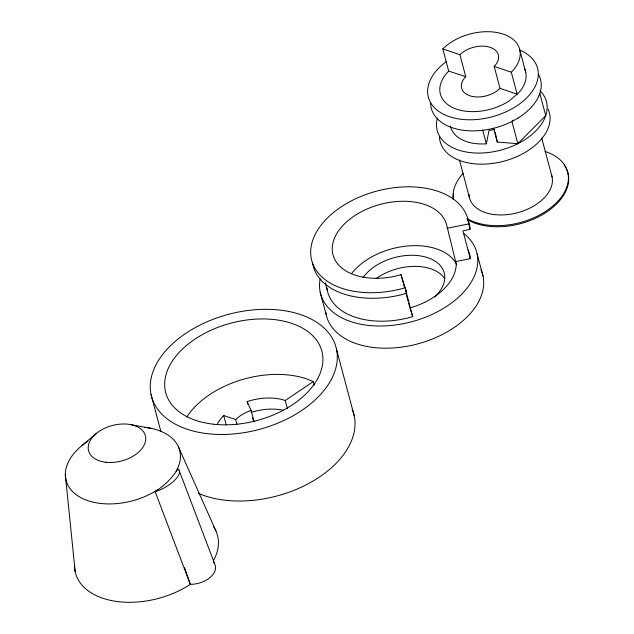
<?xml version="1.0" encoding="UTF-8"?>
<svg xmlns="http://www.w3.org/2000/svg" width="634" height="634" viewBox="0 0 634 634"><rect width="100%" height="100%" fill="white"/><g stroke="black" fill="none" stroke-linecap="round" stroke-linejoin="round"><path stroke-width="0.95" d="M450.441 126.142A42.597 26.573 -14.9 0 0 486.381 143.799L489.004 130.406L494.639 129.51M538.852 95.996L539.827 93.436A56.489 35.242 -14.9 0 0 538.662 74.653M155.132 491.651A20.66 8.123 -29.5 0 0 174.794 480.16A20.66 8.123 -29.5 0 0 177.789 468.851C172.297 478.258 164.151 485.684 155.132 491.651L190.311 584.342A20.66 12.894 -14.9 0 0 211.003 576.663A20.66 12.894 -14.9 0 0 213.579 562.199M513.334 120.088L511.939 121.49A56.489 35.242 -14.9 0 1 430.581 103.279M493.585 128.211L497.278 142.079L517.843 143.672L545.723 115.618L539.827 93.436M82.158 445.417L96.614 433.228M247.902 404.373L247.165 401.599A44.8 27.951 -14.9 0 1 285.245 400.49L313.251 381.613L314.242 385.306M518.105 118.067L511.939 121.49L517.843 143.672M326.922 287.923A73.449 45.822 -14.9 0 0 408.082 317.943L412.702 316.612L409.889 307.902L413.582 306.84A58.756 36.653 -14.9 0 0 456.218 263.942L446.867 225.855A58.756 36.653 -14.9 0 0 382.27 203.871A58.756 36.653 -14.9 0 0 332.747 253.703A58.756 36.653 -14.9 0 0 397.344 275.679L401.037 274.617L406.671 293.003L401.655 294.699A80.787 50.403 -14.9 0 1 312.499 262.619M405.245 287.685L400.173 289.144A80.787 50.403 -14.9 0 1 311.349 258.926A80.787 50.403 -14.9 0 1 379.441 190.406A80.787 50.403 -14.9 0 1 468.264 220.632L470.032 229.254L462.931 230.927L470.301 258.656L455.973 261.533M447.113 228.256L468.605 223.937M131.349 424.756L151.629 428.457M448.698 71.103A44.071 27.492 -14.9 0 0 452.446 107.439A44.071 27.492 -14.9 0 0 509.253 100.861L517.154 94.189L511.313 72.236A44.071 27.492 -14.9 0 0 503.317 34.149A44.071 27.492 -14.9 0 0 442.794 48.921L448.698 71.103L465.76 76.698A22.032 13.75 -14.9 0 0 469.762 95.742A22.032 13.75 -14.9 0 0 500.02 88.356L517.154 94.189L520.348 90.868A44.071 27.492 -14.9 0 0 524.643 68.892M442.794 48.921L459.919 54.746A22.032 13.75 -14.9 0 1 490.185 47.36A22.032 13.75 -14.9 0 1 494.179 66.404L500.02 88.356M494.179 66.404L511.313 72.236M217.169 424.392A44.8 27.951 -14.9 0 1 223.715 415.508L235.705 419.589A29.378 18.331 -14.9 0 1 251.088 410.467L247.165 401.599M313.251 381.613L306.697 378.91A80.787 50.403 -14.9 0 0 186.8 416.982M178.463 446.93L215.98 531.054M252.467 418.012L254.036 421.562L251.088 410.467M178.978 469.984L214.561 563.626M184.597 567.612L190.311 584.342A73.449 45.822 -14.9 0 1 114.699 601.159A73.449 45.822 -14.9 0 1 74.543 565.576M406.671 293.003L405.332 288.882L412.702 316.612M519.848 50.134L525.752 72.324M541.698 137.966L552.071 176.949M482.688 129.938L486.381 143.799M459.919 54.746L465.76 76.698M459.468 160.053L469.334 197.142M477.125 253.909L483.029 276.099M401.037 274.617L403.058 282.225M403.565 284.127L404.326 286.98M406.093 293.637L408.122 301.245M408.629 303.147L409.635 306.951M325.305 282.812L327.334 290.467M336.511 349.263A95.48 59.564 -14.9 0 1 208.031 433.735A95.48 59.564 -14.9 0 1 186.816 332.676A95.48 59.564 -14.9 0 1 336.511 349.263L354.224 415.825M320.202 292.203L326.106 314.393M285.245 400.49L287.464 408.811M235.705 419.589L236.934 424.209M223.715 415.508L226.172 424.756M151.058 394.522L160.925 431.603M495.249 132.411L497.278 142.079M470.301 258.656L469.992 255.653A73.449 45.822 -14.9 0 0 468.146 249.939M65.318 474.541L75.161 571.583M470.032 229.254L469.754 226.179A80.787 50.403 -14.9 0 0 467.726 219.903M144.877 427.364A58.756 36.653 -14.9 0 1 176.062 471.316M157.937 489.559A58.756 36.653 -14.9 0 1 77.229 495.439A58.756 36.653 -14.9 0 1 87.817 441.288M213.452 526.474A73.449 45.822 -14.9 0 1 213.412 560.765M251.048 412.393A44.8 27.951 -14.9 0 1 283.422 410.269M352.211 409.302A95.48 59.564 -14.9 0 1 309.558 483.021A95.48 59.564 -14.9 0 1 198.608 493.411M538.845 95.964A56.489 35.242 -14.9 0 1 518.097 118.035M539.978 90.717A56.489 35.242 -14.9 0 1 500.931 150.092A56.489 35.242 -14.9 0 1 437.405 118.082M548.093 109.096A56.489 35.242 -14.9 0 1 503.166 161.369A56.489 35.242 -14.9 0 1 439.457 137.134M551.334 174.445A42.597 26.573 -14.9 0 1 516.163 213.079A42.597 26.573 -14.9 0 1 468.994 194.543M519.935 50.149A56.489 35.242 -14.9 0 1 522.551 101.638A56.489 35.242 -14.9 0 1 442.683 113.811A56.489 35.242 -14.9 0 1 446.701 61.316M564.133 165.094A58.922 36.764 -14.9 0 1 541.46 215.211A58.922 36.764 -14.9 0 1 467.258 219.562M453.31 198.577A58.922 36.764 -14.9 0 1 453.548 193.632M545.105 151.471A58.922 36.764 -14.9 0 1 552.967 205.915A58.922 36.764 -14.9 0 1 466.965 218.453M453.199 199.401A58.922 36.764 -14.9 0 1 463.105 173.344M351.751 273.341A58.756 36.653 -14.9 0 1 408.351 245.921A58.756 36.653 -14.9 0 1 456.797 264.782M481 269.815A80.787 50.403 -14.9 0 1 418.591 343.668A80.787 50.403 -14.9 0 1 325.773 312.538M463.716 233.471A80.787 50.403 -14.9 0 1 417.299 320.115A80.787 50.403 -14.9 0 1 320.194 278.778M376.089 278.659A44.071 27.492 -14.9 0 1 444.442 278.191M363.139 277.502A44.071 27.492 -14.9 0 1 425.422 256.976A44.071 27.492 -14.9 0 1 434.694 296.95M105.973 462.265A29.378 18.331 -14.9 0 0 145.503 436.271A29.378 18.331 -14.9 0 0 99.443 431.168A29.378 18.331 -14.9 0 0 105.973 462.265M213.531 424.217A80.787 50.403 -14.9 0 0 322.246 352.742A80.787 50.403 -14.9 0 0 195.581 338.707A80.787 50.403 -14.9 0 0 213.531 424.217"/></g></svg>
